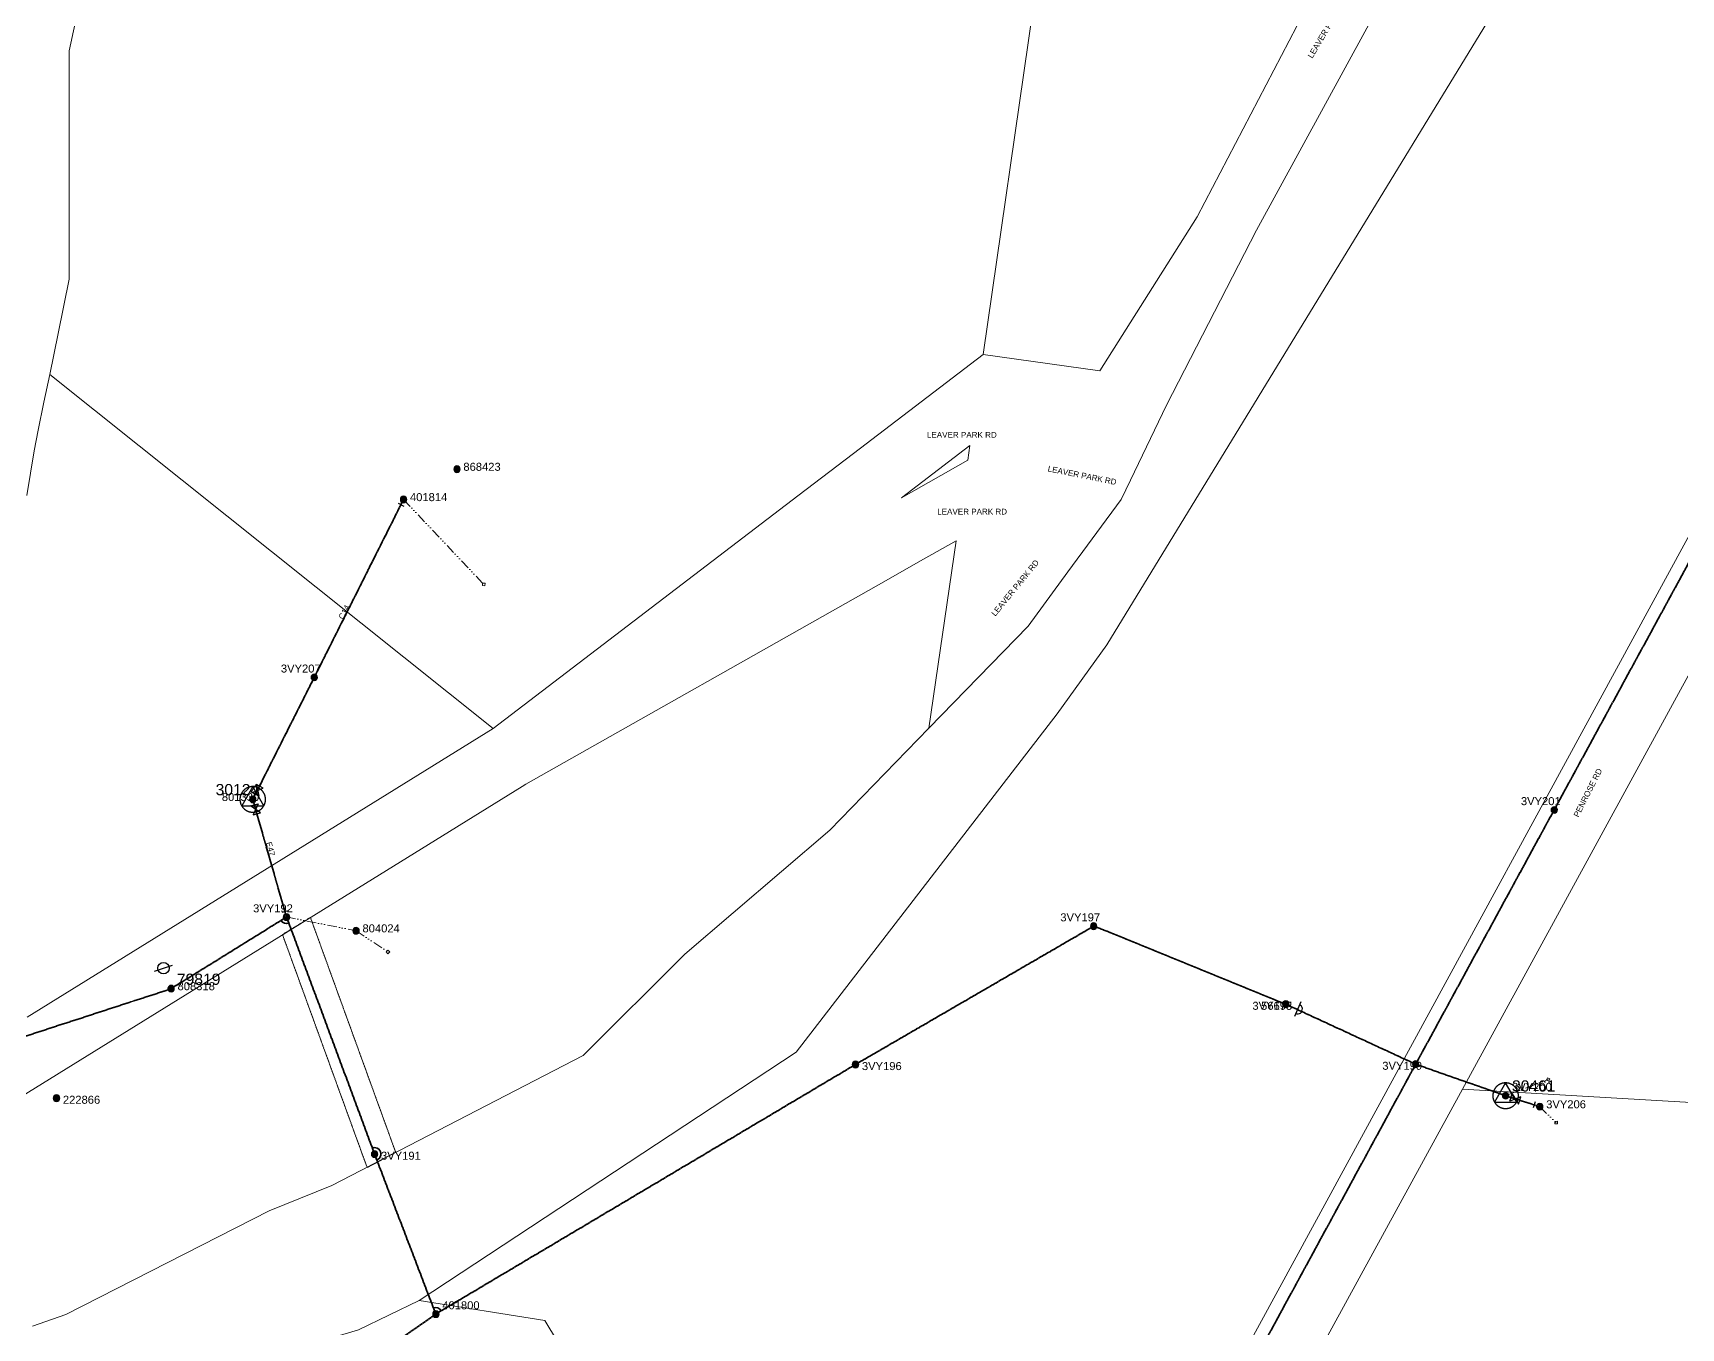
# Model space of a CAD drawing. Header units: metres. Extents: x 244561 to 254068, y 6159332 to 6162744.
# Drawn here: x 250450 to 250965, y 6160563 to 6160968 of the extents above; entities that cross this region are included whole.
import ezdxf
from ezdxf.enums import TextEntityAlignment as Align

# ---------------------------------------------------------------- set-up
doc = ezdxf.new("R2010")
doc.units = ezdxf.units.M
for name, pattern in [('Cable Exist OH', [1, 1, 0]), ('DASHED', [19.05, 12.7, -6.35]), ('HIDDEN2', [0.1875, 0.125, -0.0625]), ('PHANTOMX2', [6.6, 3, -0.75, 0.2, -0.75, 0.2, -0.75, 0.2, -0.75])]:
    doc.linetypes.add(name, pattern=pattern)
doc.layers.get('0').update_dxf_attribs({"color": 6})
for name, color, linetype, lineweight in [('_User_HV_Exist', 1, 'Continuous', 35), ('_User_LV_Exist', 5, 'Continuous', 35), ('Cadastre Developer_SP_NEW', 92, 'Continuous', 15), ('Cadastre Land Parcels_SP_EXT', 118, 'Continuous', 15), ('Cadastre Other Property_SP_EXT', 138, 'DASHED', 15), ('Cadastre Roads_SP_EXT', 218, 'Continuous', 15), ('Mains_HV_EXT', 13, 'Continuous', 25), ('Mains_LV_EXT', 163, 'Continuous', 25), ('Services_SP_EXT', 42, 'PHANTOMX2', 20)]:
    doc.layers.add(name, color=color, linetype=linetype, lineweight=lineweight)
for name, color, linetype in [('Equip_LV_EXT', 7, 'Continuous'), ('Equip_SP_HV_EXT', 7, 'Continuous'), ('Sub_SP_TR_HV_LV_EXT', 7, 'Continuous'), ('SupportsOH_SP_TR_HV_LV_SL_EXT', 7, 'Continuous')]:
    doc.layers.add(name, color=color, linetype=linetype)
doc.styles.add('HVSW_LABEL', font='arial.ttf', dxfattribs={"height": 3.5})
doc.styles.add('POLE_LABEL', font='arial.ttf', dxfattribs={"height": 2})
doc.styles.get("Standard").update_dxf_attribs({"font": 'arial.ttf'})

# ---------------------------------------------------------------- blocks, each defined once
blk = doc.blocks.new('SUB_POLE_EXT')
at = {"flags": 128}
for points in [[(-0.05, 4), (-0.15, 4), (-0.25, 3.99), (-0.34, 3.99), (-0.44, 3.98), (-0.54, 3.96), (-0.64, 3.95), (-0.73, 3.93), (-0.83, 3.91), (-0.92, 3.89), (-1.02, 3.87), (-1.11, 3.84), (-1.21, 3.81), (-1.3, 3.78), (-1.39, 3.75), (-1.49, 3.71), (-1.58, 3.68), (-1.67, 3.64), (-1.75, 3.59), (-1.84, 3.55), (-1.93, 3.5), (-2.01, 3.46), (-2.1, 3.41), (-2.18, 3.35), (-2.26, 3.3), (-2.34, 3.24), (-2.42, 3.18), (-2.5, 3.12), (-2.58, 3.06), (-2.65, 3), (-2.72, 2.93), (-2.79, 2.86), (-2.86, 2.79), (-2.93, 2.72), (-3, 2.65), (-3.06, 2.58), (-3.12, 2.5), (-3.18, 2.42), (-3.24, 2.34), (-3.3, 2.26), (-3.35, 2.18), (-3.41, 2.1), (-3.46, 2.01), (-3.5, 1.93), (-3.55, 1.84), (-3.59, 1.75), (-3.64, 1.67), (-3.68, 1.58), (-3.71, 1.49), (-3.75, 1.39), (-3.78, 1.3), (-3.81, 1.21), (-3.84, 1.11), (-3.87, 1.02), (-3.89, 0.92), (-3.91, 0.83), (-3.93, 0.73), (-3.95, 0.64), (-3.96, 0.54), (-3.98, 0.44), (-3.99, 0.34), (-3.99, 0.25), (-4, 0.15), (-4, 0.05), (-4, -0.05), (-4, -0.15), (-3.99, -0.25), (-3.99, -0.34), (-3.98, -0.44), (-3.96, -0.54), (-3.95, -0.64), (-3.93, -0.73), (-3.91, -0.83), (-3.89, -0.92), (-3.87, -1.02), (-3.84, -1.11), (-3.81, -1.21), (-3.78, -1.3), (-3.75, -1.39), (-3.71, -1.49), (-3.68, -1.58), (-3.64, -1.67), (-3.59, -1.75), (-3.55, -1.84), (-3.5, -1.93), (-3.46, -2.01), (-3.41, -2.1), (-3.35, -2.18), (-3.3, -2.26), (-3.24, -2.34), (-3.18, -2.42), (-3.12, -2.5), (-3.06, -2.58), (-3, -2.65), (-2.93, -2.72), (-2.86, -2.79), (-2.79, -2.86), (-2.72, -2.93), (-2.65, -3), (-2.58, -3.06), (-2.5, -3.12), (-2.42, -3.18), (-2.34, -3.24), (-2.26, -3.3), (-2.18, -3.35), (-2.1, -3.41), (-2.01, -3.46), (-1.93, -3.5), (-1.84, -3.55), (-1.75, -3.59), (-1.67, -3.64), (-1.58, -3.68), (-1.49, -3.71), (-1.39, -3.75), (-1.3, -3.78), (-1.21, -3.81), (-1.11, -3.84), (-1.02, -3.87), (-0.92, -3.89), (-0.83, -3.91), (-0.73, -3.93), (-0.64, -3.95), (-0.54, -3.96), (-0.44, -3.98), (-0.34, -3.99), (-0.25, -3.99), (-0.15, -4), (-0.05, -4), (0.05, -4), (0.15, -4), (0.25, -3.99), (0.34, -3.99), (0.44, -3.98), (0.54, -3.96), (0.64, -3.95), (0.73, -3.93), (0.83, -3.91), (0.92, -3.89), (1.02, -3.87), (1.11, -3.84), (1.21, -3.81), (1.3, -3.78), (1.39, -3.75), (1.49, -3.71), (1.58, -3.68), (1.67, -3.64), (1.75, -3.59), (1.84, -3.55), (1.93, -3.5), (2.01, -3.46), (2.1, -3.41), (2.18, -3.35), (2.26, -3.3), (2.34, -3.24), (2.42, -3.18), (2.5, -3.12), (2.58, -3.06), (2.65, -3), (2.72, -2.93), (2.79, -2.86), (2.86, -2.79), (2.93, -2.72), (3, -2.65), (3.06, -2.58), (3.12, -2.5), (3.18, -2.42), (3.24, -2.34), (3.3, -2.26), (3.35, -2.18), (3.41, -2.1), (3.46, -2.01), (3.5, -1.93), (3.55, -1.84), (3.59, -1.75), (3.64, -1.67), (3.68, -1.58), (3.71, -1.49), (3.75, -1.39), (3.78, -1.3), (3.81, -1.21), (3.84, -1.11), (3.87, -1.02), (3.89, -0.92), (3.91, -0.83), (3.93, -0.73), (3.95, -0.64), (3.96, -0.54), (3.98, -0.44), (3.99, -0.34), (3.99, -0.25), (4, -0.15), (4, -0.05), (4, 0.05), (4, 0.15), (3.99, 0.25), (3.99, 0.34), (3.98, 0.44), (3.96, 0.54), (3.95, 0.64), (3.93, 0.73), (3.91, 0.83), (3.89, 0.92), (3.87, 1.02), (3.84, 1.11), (3.81, 1.21), (3.78, 1.3), (3.75, 1.39), (3.71, 1.49), (3.68, 1.58), (3.64, 1.67), (3.59, 1.75), (3.55, 1.84), (3.5, 1.93), (3.46, 2.01), (3.41, 2.1), (3.35, 2.18), (3.3, 2.26), (3.24, 2.34), (3.18, 2.42), (3.12, 2.5), (3.06, 2.58), (3, 2.65), (2.93, 2.72), (2.86, 2.79), (2.79, 2.86), (2.72, 2.93), (2.65, 3), (2.58, 3.06), (2.5, 3.12), (2.42, 3.18), (2.34, 3.24), (2.26, 3.3), (2.18, 3.35), (2.1, 3.41), (2.01, 3.46), (1.93, 3.5), (1.84, 3.55), (1.75, 3.59), (1.67, 3.64), (1.58, 3.68), (1.49, 3.71), (1.39, 3.75), (1.3, 3.78), (1.21, 3.81), (1.11, 3.84), (1.02, 3.87), (0.92, 3.89), (0.83, 3.91), (0.73, 3.93), (0.64, 3.95), (0.54, 3.96), (0.44, 3.98), (0.34, 3.99), (0.25, 3.99), (0.15, 4), (0.05, 4)], [(0, 4), (-3.46, -2), (3.46, -2)]]:
    blk.add_lwpolyline(points, close=True, dxfattribs=at)
at = {"flags": 8}
blk.add_attdef('ASSET_NUM', text='', height=2.5, dxfattribs=at).set_placement((0, 7), align=Align.MIDDLE_CENTER)
for tag, flags, p in [('STREET_CODE', 9, (-1.38, 1.45)), ('NO_PHASES', 9, (-1.38, 1.05)), ('OPERATED_BY', 9, (-1.38, 0.65)), ('MAINTAINED_BY', 9, (-1.38, 0.45)), ('ORIENTATION', 9, (-1.38, 0.25)), ('OWNED_BY', 9, (-1.38, 0.05)), ('CONSTRUCTED_VOLTAGE', 9, (-1.13, 0.75)), ('OPERATING_VOLTAGE', 9, (-1.13, 0.35)), ('STATE', 9, (-1.38, -0.35)), ('USAGE', 9, (-1.38, -0.75)), ('LEGEND', 9, (-1.38, -0.95)), ('SUBURB', 9, (-1.38, -1.15)), ('STREETNAME', 9, (-1.38, -1.35)), ('LOCATION', 9, (-1.38, -1.55)), ('NOTES', 9, (-1.38, -1.75)), ('Z', 1, (-1.38, -1.95)), ('SECONDARY_VOLTAGE', 9, (-1.13, -0.65)), ('SUBSTATION_TYPE', 9, (-1.13, -1.05))]:
    blk.add_attdef(tag, text='', height=0.1, dxfattribs=dict(flags=flags)).set_placement(p, align=Align.MIDDLE_LEFT)
blk = doc.blocks.new('LV_OH_LINKS_DISTFUSE_EXT')
for p, q in [((0, 0), (0.96, 0)), ((3.84, 0), (4.8, 0))]:
    blk.add_line(p, q)
blk.add_lwpolyline([(3.84, -1.2), (3.84, 1.2), (0.96, -1.2), (0.96, 1.2)], close=True)
at = {"flags": 9}
for tag, p in [('ACTUAL_STATUS', (0, 0)), ('CONSTRUCTED_VOLTAGE', (0, -0.2)), ('OPERATING_VOLTAGE', (0, -0.6)), ('ORIENTATION', (0, -0.8)), ('OWNED_BY', (0, -1)), ('STATE', (0, -1.2)), ('SWITCH_TYPE', (0, -1.4)), ('NO_PHASES', (0, -0.4)), ('USAGE', (0, -1.6)), ('NOTES', (0, -1.8))]:
    blk.add_attdef(tag, text='', height=0.2, dxfattribs=at).set_placement(p, align=Align.MIDDLE_LEFT)
at = {"flags": 1}
blk.add_attdef('Z', (0, 0), '', height=0.2, dxfattribs=at)
blk = doc.blocks.new('CCP_EXT')
blk.add_wipeout([(0, 0.57), (0.57, 0), (0, -0.57), (-0.57, 0)])
blk.add_lwpolyline([(-0.57, 0), (0, 0.57), (0.57, 0), (0, -0.57), (-0.57, 0)])
at = {"flags": 1}
blk.add_attdef('Z', (0, 0), '', height=0.2, dxfattribs=at)
at = {"flags": 9}
for tag, p in [('CCP_TYPE', (0, 0)), ('CONSTRUCTED_VOLTAGE', (0, -0.2)), ('OPERATING_VOLTAGE', (0, -0.6)), ('ORIENTATION', (0, -0.8)), ('OWNED_BY', (0, -1)), ('STATE', (0, -1.8)), ('NO_PHASES', (0, -0.4)), ('USAGE', (0, -1.2)), ('LEGEND', (0, -1.4)), ('LIFE_SUPPORT', (0, -1.6)), ('NOTES', (0, -2))]:
    blk.add_attdef(tag, text='', height=0.2, dxfattribs=at).set_placement(p, align=Align.MIDDLE_LEFT)
blk = doc.blocks.new('POLE_EXT')
blk.add_hatch(color=256).paths.add_polyline_path([(-1, 0, 1), (1, 0, 1)])
blk.add_lwpolyline([(-1, 0, 1), (1, 0, 1)], format="xyb", close=True)
at = {"flags": 8}
blk.add_attdef('pNumber', text='', height=2, dxfattribs=at).set_placement((2.5, 2.5), align=Align.MIDDLE_CENTER)
at = {"style": 'POLE_LABEL', "flags": 9}
for tag, p in [('STRUCTURE_PLANT_NUMBER', (1.35, 0.03)), ('STREET_CODE', (1.35, -0.2))]:
    blk.add_attdef(tag, text='', height=0.2, dxfattribs=at).set_placement(p, align=Align.MIDDLE_LEFT)
at = {"flags": 9}
for tag, p in [('OWNED_BY', (1.35, -0.4)), ('SPECIAL_USE', (1.35, -0.8)), ('STATE', (1.35, -1)), ('cLV', (1.35, -1.4)), ('hDepth', (1.35, -1.6)), ('hDia', (1.35, -1.8)), ('cHV', (1.35, -2)), ('cLinedev', (1.35, -3.4)), ('pExisting', (1.35, -3.8)), ('pFooting', (1.35, -4.4)), ('pNew', (1.35, -4.6)), ('pRelocate', (1.35, -5)), ('pRemove', (1.35, -5.2)), ('PARENT', (1.35, -0.6)), ('USAGE', (1.35, -1.2)), ('LBRACKET', (1.35, -2.2)), ('LExisting', (1.35, -2.4)), ('LANTNUMBER', (1.35, -2.6)), ('LOther', (1.35, -2.8)), ('LRemove', (1.35, -3)), ('LEGEND', (1.35, -3.2)), ('LOCATION', (1.35, -3.6)), ('PFNUMBER', (1.35, -4)), ('NEWPFNUMBER', (1.35, -4.2)), ('pReplace', (1.35, -5.4)), ('pStay', (1.35, -5.6)), ('pType', (1.35, -5.8)), ('cspan', (1.35, -6)), ('STREETNAME', (1.35, -6.2)), ('SUBURB', (1.35, -6.4)), ('OPERATED_BY', (1.36, -7.01)), ('NOTES', (1.35, -6.6)), ('MAINTAINED_BY', (1.36, -6.81))]:
    blk.add_attdef(tag, text='', height=0.2, dxfattribs=at).set_placement(p, align=Align.MIDDLE_LEFT)
at = {"flags": 1}
blk.add_attdef('Z', (1.35, -7.33), '', height=0.2, dxfattribs=at)
blk = doc.blocks.new('HV_USL_CLOSED_EXT')
at = {"layer": 'Equip_SP_HV_EXT'}
blk.add_line((4, 2.5), (4, -2.5), dxfattribs=at)
blk.add_arc((4, 0), 1.5, 270, 90, dxfattribs=at)
at = {"layer": 'Equip_SP_HV_EXT', "width": 0.9, "flags": 8}
blk.add_attdef('ASSET_NUM', text='', height=2, rotation=270, dxfattribs=at).set_placement((9.5, 0), align=Align.MIDDLE_CENTER)
at = {"layer": 'Equip_SP_HV_EXT'}
for tag, flags, p in [('ACTUAL_STATUS', 9, (0, 1.55)), ('STREET_CODE', 9, (0, 1.75)), ('CONSTRUCTED_VOLTAGE', 9, (0, 1.35)), ('NO_PHASES', 9, (0, 1.15)), ('OPERATING_VOLTAGE', 9, (0, 0.95)), ('ORIENTATION', 9, (0, 0.75)), ('OWNED_BY', 9, (0, 0.55)), ('OPERATED_BY', 9, (0, 0.35)), ('MAINTAINED_BY', 9, (0, 0.15)), ('STATE', 9, (0, -0.05)), ('Z', 1, (0, -1.85)), ('SWITCH_TYPE', 9, (0, -0.25)), ('USAGE', 9, (0, -0.45)), ('LEGEND', 9, (0, -0.65)), ('LOCATION', 9, (0, -0.85)), ('STREETNAME', 9, (0, -1.05)), ('SUBURB', 9, (0, -1.25)), ('NOTES', 9, (0, -1.45)), ('LABEL_ALIGNMENT', 9, (0, -1.65))]:
    blk.add_attdef(tag, text='', height=0.1, dxfattribs=dict(at, flags=flags)).set_placement(p, align=Align.MIDDLE_LEFT)
blk = doc.blocks.new('HV_ABS_CLOSED_EXT')
blk.add_line((-3, 6.87), (3, 6.87))
blk.add_circle((0, 6.87), 1.8)
at = {"flags": 1}
blk.add_attdef('Z', (0, 0), '', height=0.2, dxfattribs=at)
at = {"style": 'HVSW_LABEL'}
for tag, height, flags, p in [('ASSET_NUM', 3.5, 8, (2, 2)), ('STREET_CODE', 0.2, 9, (0, -0.2))]:
    blk.add_attdef(tag, text='', height=height, dxfattribs=dict(at, flags=flags)).set_placement(p, align=Align.MIDDLE_LEFT)
at = {"flags": 9}
for tag, p in [('ACTUAL_STATUS', (0, -0.4)), ('CONSTRUCTED_VOLTAGE', (0, -0.6)), ('OPERATING_VOLTAGE', (0, -1)), ('ORIENTATION', (0, -1.2)), ('OWNED_BY', (0, -1.4)), ('STATE', (0, -1.6)), ('SWITCH_TYPE', (0, -1.8)), ('STREETNAME', (0, -2.6)), ('SUBURB', (0, -2.8)), ('NO_PHASES', (0, -0.8)), ('USAGE', (0, -2)), ('LEGEND', (0, -2.2)), ('LOCATION', (0, -2.4)), ('NOTES', (0, -3))]:
    blk.add_attdef(tag, text='', height=0.2, dxfattribs=at).set_placement(p, align=Align.MIDDLE_LEFT)
blk = doc.blocks.new('End Shackle_EXT')
blk.add_wipeout([(0, 0.25), (1.81, 0.25), (1.82, -0.25), (0, -0.25)])
blk.add_line((1.81, -1), (1.81, 1))
at = {"flags": 1}
blk.add_attdef('Z', (0, 0), '', height=0.2, dxfattribs=at)
at = {"flags": 9}
for tag, p in [('CONNECTOR_TYPE', (0, 0)), ('CONSTRUCTED_VOLTAGE', (0, -0.2)), ('OPERATING_VOLTAGE', (0, -0.6)), ('ORIENTATION', (0, -0.8)), ('OWNED_BY', (0, -1)), ('STATE', (0, -1.2)), ('NO_PHASES', (0, -0.4)), ('USAGE', (0, -1.4)), ('NOTES', (0, -1.6))]:
    blk.add_attdef(tag, text='', height=0.2, dxfattribs=at).set_placement(p, align=Align.MIDDLE_LEFT)

msp = doc.modelspace()

# ---------------------------------------------------------------- linework, layer by layer
at = {"layer": '_User_HV_Exist', "linetype": 'Cable Exist OH'}
for points in [[(250882.3333, 6160645.5849), (250976.9897, 6160819.3544)], [(250576.2526, 6160567.5573), (250707.4323, 6160645.5315), (250781.8555, 6160688.7274), (250841.7565, 6160664.3138)], [(250493.4258, 6160669.0581), (250443.2619, 6160652.7289)], [(250841.7565, 6160664.3138), (250882.3333, 6160645.5849)], [(250882.3333, 6160645.5849), (250826.3157, 6160542.5675), (250749.2187, 6160392.9347), (250800.7422, 6160384.3881), (250884.6226, 6160372.5818)], [(250882.3332, 6160645.5851), (250910.4107, 6160635.7417)], [(250576.2889, 6160567.5424), (250557.1563, 6160617.5608)], [(250465.7664, 6160490.4484), (250576.2889, 6160567.5424)]]:
    msp.add_lwpolyline(points, dxfattribs=at)
at = {"layer": '_User_HV_Exist', "linetype": 'Continuous'}
for points in [[(250557.8149, 6160615.7024, 1.01912492), (250556.499, 6160619.41)], [(250577.9664, 6160568.5981, 0.36299297), (250575.5557, 6160569.4592)]]:
    msp.add_lwpolyline(points, format="xyb", dxfattribs=at)
at = {"layer": 'Cadastre Developer_SP_NEW', "linetype": 'Continuous'}
for points in [[(250814.0728, 6160910.1398), (250895.5117, 6161065.9741), (250853.8907, 6161188.3389), (250780.3728, 6161168.1251), (250692.902, 6161144.5094), (250596.5743, 6161137.8604), (250592.2306, 6161109.048), (250778.3052, 6161082.13), (250747.2166, 6160867.2263), (250783.7031, 6160862.0343), (250814.0728, 6160910.1398)], [(250742.4272, 6160834.1458), (250743.0965, 6160838.7683), (250721.7205, 6160822.4715), (250742.4272, 6160834.1458)]]:
    msp.add_lwpolyline(points, close=True, dxfattribs=at)
at = {"layer": 'Cadastre Land Parcels_SP_EXT', "linetype": 'Continuous'}
for points in [[(250814.0728, 6160910.1398), (250895.5117, 6161065.9741), (250853.8907, 6161188.3389), (250780.3728, 6161168.1251), (250692.902, 6161144.5094), (250596.5743, 6161137.8604), (250592.2306, 6161109.048), (250778.3052, 6161082.13), (250747.2166, 6160867.2263), (250783.7031, 6160862.0343), (250814.0728, 6160910.1398)], [(250689.4076, 6160823.0809), (250706.7056, 6160836.2902), (250747.2166, 6160867.2263), (250778.3052, 6161082.13), (250592.2306, 6161109.048), (250532.9043, 6161117.3844), (250526.2472, 6161095.555), (250516.063, 6161062.7374), (250502.4831, 6161038.9734), (250487.7721, 6161014.077), (250467.4026, 6160988.0494), (250461.7441, 6160962.0216), (250461.7438, 6160934.8621), (250461.7439, 6160909.9656), (250461.7438, 6160890.7286), (250458.3492, 6160873.7531), (250455.7127, 6160860.9708), (250594.2016, 6160750.3755), (250689.4076, 6160823.0809)], [(250781.5983, 6160517.5522), (250804.4346, 6160528.7714), (250823.0497, 6160544.9787), (250823.3505, 6160545.5621), (251066.8038, 6160992.5633), (250928.7936, 6161010.5091), (250785.9085, 6160776.5098), (250770.4028, 6160754.97), (250688.8369, 6160649.2948), (250571.1319, 6160571.7654), (250610.333, 6160565.6046), (250631.0351, 6160531.1683), (250699.4832, 6160515.7141), (250727.2936, 6160511.6961), (250754.8185, 6160512.3703), (250781.5983, 6160517.5522)], [(251492.8697, 6160912.1904), (251401.3916, 6160925.8099), (251404.354, 6160945.7058), (251381.5581, 6160949.0979), (251380.4758, 6160949.2598), (251288.4117, 6160962.9649), (251191.0217, 6160786.9399), (250992.8352, 6160813.3188), (250896.902, 6160637.8081), (251014.8325, 6160630.9504), (251311.8539, 6160613.6851), (251492.8697, 6160912.1904)], [(250742.4272, 6160834.1458), (250743.0965, 6160838.7683), (250721.7205, 6160822.4715), (250742.4272, 6160834.1458)], [(251014.8325, 6160630.9504), (250896.902, 6160637.8081), (250840.3029, 6160534.2345), (250839.3604, 6160532.5094), (250820.5202, 6160496.0261), (250801.8411, 6160459.8556), (250841.4536, 6160454.2991), (250881.066, 6160448.7425), (250920.0445, 6160443.2752), (251014.8325, 6160630.9504)]]:
    msp.add_lwpolyline(points, close=True, dxfattribs=at)
for points in [[(250915.657, 6161058.1997), (250832.6177, 6160905.9916), (250804.5336, 6160851.3749), (250793.2968, 6160827.9771), (250790.3894, 6160821.9228), (250773.7396, 6160799.2922), (250761.2736, 6160782.3484), (250730.3123, 6160750.5032), (250699.3511, 6160718.6578), (250654.0203, 6160679.9634), (250622.3247, 6160648.267), (250543.8385, 6160607.7222), (250524.2075, 6160599.8122), (250460.6969, 6160567.4507), (250458.6123, 6160566.7275), (250456.5297, 6160565.9975), (250454.4497, 6160565.2595), (250452.3733, 6160564.5137), (250450.2986, 6160563.761)], [(249899.4539, 6160069.0342), (249920.1482, 6160080.9471), (249931.9315, 6160084.5595), (249964.2433, 6160094.5293), (249969.7493, 6160099.4733), (250026.8456, 6160151.303), (250016.5488, 6160161.6103), (250070.0871, 6160208.1665), (250081.6438, 6160239.1093), (250113.309, 6160265.6561), (250113.309, 6160265.6561), (250230.8446, 6160384.6842), (250293.475, 6160440.2533), (250332.0197, 6160466.3825), (250429.6163, 6160521.7477), (250443.7173, 6160530.2863), (250444.0761, 6160530.3648), (250552.1707, 6160562.6446), (250571.1317, 6160571.7654), (250688.8367, 6160649.2948), (250770.4026, 6160754.97), (250785.9083, 6160776.5098), (250928.7934, 6161010.5091)], [(250448.6994, 6160660.3134), (250594.2016, 6160750.3755), (250455.7127, 6160860.9708), (250453.8294, 6160852.2889), (250452.0719, 6160843.5827), (250450.8937, 6160837.1072), (250448.5867, 6160823.1188)], [(250450.2988, 6160563.761), (250452.3735, 6160564.5137), (250454.4499, 6160565.2595), (250456.5299, 6160565.9975), (250458.6125, 6160566.7275), (250460.697, 6160567.4507), (250524.2076, 6160599.8122), (250543.8387, 6160607.7222), (250622.3248, 6160648.267), (250654.0205, 6160679.9634), (250699.3513, 6160718.6578), (250730.3124, 6160750.5032), (250738.7838, 6160808.9837), (250728.6516, 6160803.2575), (250713.8481, 6160794.8913), (250604.4436, 6160733.0613), (250603.2662, 6160732.3318), (250438.0074, 6160630.0413)]]:
    msp.add_lwpolyline(points, dxfattribs=at)
at = {"layer": 'Mains_HV_EXT', "linetype": 'Cable Exist OH'}
for points in [[(250882.3333, 6160645.5849), (250976.9897, 6160819.3544)], [(250576.2526, 6160567.5573), (250707.4323, 6160645.5315), (250781.8555, 6160688.7274), (250841.7565, 6160664.3138)], [(250493.4258, 6160669.0581), (250443.2619, 6160652.7289)], [(250841.7565, 6160664.3138), (250882.3333, 6160645.5849)], [(250882.3333, 6160645.5849), (250826.3157, 6160542.5675), (250749.2187, 6160392.9347), (250800.7422, 6160384.3881), (250884.6226, 6160372.5818)], [(250882.3332, 6160645.5851), (250910.4107, 6160635.7417)], [(250576.2889, 6160567.5424), (250557.1563, 6160617.5608)], [(250465.7664, 6160490.4484), (250576.2889, 6160567.5424)]]:
    msp.add_lwpolyline(points, dxfattribs=at)
at = {"layer": 'Mains_HV_EXT', "linetype": 'Continuous'}
for points in [[(250527.9498, 6160690.4427, 0.3426701), (250530.327, 6160689.5974)], [(250557.8149, 6160615.7024, 1.01912492), (250556.499, 6160619.41)], [(250577.9664, 6160568.5981, 0.36299297), (250575.5557, 6160569.4592)]]:
    msp.add_lwpolyline(points, format="xyb", dxfattribs=at)

# ---------------------------------------------------------------- block references
at = {"layer": 'Equip_LV_EXT'}
for p, rotation in [((250519.4693, 6160728.9625), 61.00635265055647), ((250519.3627, 6160727.5009), 285.386877014148), ((250911.1413, 6160635.4357), 342.5252259325507)]:
    msp.add_blockref('LV_OH_LINKS_DISTFUSE_EXT', p, dxfattribs=dict(at, rotation=rotation))
at = {"layer": 'Equip_SP_HV_EXT'}
ref = msp.add_blockref('HV_ABS_CLOSED_EXT', (250493.4259, 6160669.0582), dxfattribs=dict(at, rotation=18.66848153270255))
ref.add_attrib('ASSET_NUM', '79819', dxfattribs={"layer": '0', "height": 3.5, "style": 'HVSW_LABEL'}).set_placement((250495.4259, 6160669.3082), align=Align.BOTTOM_LEFT)
ref = msp.add_blockref('HV_USL_CLOSED_EXT', (250841.7566, 6160664.3138), dxfattribs=dict(at, rotation=337.1263347913685))
ref.add_attrib('ASSET_NUM', '56675', dxfattribs={"layer": '0', "height": 2.5, "rotation": 359.97255}).set_placement((250843.7566, 6160665.0638), align=Align.TOP_RIGHT)
at = {"layer": 'Sub_SP_TR_HV_LV_EXT'}
ref = msp.add_blockref('SUB_POLE_EXT', (250519.116, 6160728.262), dxfattribs=at)
ref.add_attrib('ASSET_NUM', '30124', dxfattribs={"layer": '0', "height": 3.5}).set_placement((250521.116, 6160728.512), align=Align.BOTTOM_RIGHT)
ref = msp.add_blockref('SUB_POLE_EXT', (250910.4108, 6160635.7417), dxfattribs=at)
ref.add_attrib('ASSET_NUM', '30461', dxfattribs={"layer": '0', "height": 3.5}).set_placement((250912.4108, 6160635.9917), align=Align.BOTTOM_LEFT)
at = {"layer": 'SupportsOH_SP_TR_HV_LV_SL_EXT'}
ref = msp.add_blockref('POLE_EXT', (250582.899, 6160831.365), dxfattribs=at)
ref.add_attrib('ASSET_NUM', '868423', dxfattribs={"layer": '0', "height": 2.5, "style": 'POLE_LABEL'}).set_placement((250584.899, 6160832.115), align=Align.MIDDLE_LEFT)
ref = msp.add_blockref('POLE_EXT', (250566.2191, 6160821.891), dxfattribs=at)
ref.add_attrib('ASSET_NUM', '401814', dxfattribs={"layer": '0', "height": 2.5, "style": 'POLE_LABEL'}).set_placement((250568.2191, 6160822.641), align=Align.MIDDLE_LEFT)
ref = msp.add_blockref('POLE_EXT', (250538.33, 6160766.365), dxfattribs=at)
ref.add_attrib('ASSET_NUM', '3VY207', dxfattribs={"layer": '0', "height": 2.5, "style": 'POLE_LABEL'}).set_placement((250540.33, 6160767.115), align=Align.BOTTOM_RIGHT)
ref = msp.add_blockref('POLE_EXT', (250519.116, 6160728.262), dxfattribs=at)
ref.add_attrib('ASSET_NUM', '801330', dxfattribs={"layer": '0', "height": 2.5, "style": 'POLE_LABEL'}).set_placement((250521.116, 6160729.012), align=Align.MIDDLE_RIGHT)
ref = msp.add_blockref('POLE_EXT', (250925.6144, 6160724.9644), dxfattribs=at)
ref.add_attrib('ASSET_NUM', '3VY201', dxfattribs={"layer": '0', "height": 2.5, "style": 'POLE_LABEL'}).set_placement((250927.6144, 6160725.7144), align=Align.BOTTOM_RIGHT)
ref = msp.add_blockref('POLE_EXT', (250529.6503, 6160691.5015), dxfattribs=at)
ref.add_attrib('ASSET_NUM', '3VY192', dxfattribs={"layer": '0', "height": 2.5, "style": 'POLE_LABEL'}).set_placement((250531.6503, 6160692.2515), align=Align.BOTTOM_RIGHT)
ref = msp.add_blockref('POLE_EXT', (250781.7704, 6160688.6803), dxfattribs=at)
ref.add_attrib('ASSET_NUM', '3VY197', dxfattribs={"layer": '0', "height": 2.5, "style": 'POLE_LABEL'}).set_placement((250783.7704, 6160689.4303), align=Align.BOTTOM_RIGHT)
ref = msp.add_blockref('POLE_EXT', (250551.3868, 6160687.2425), dxfattribs=at)
ref.add_attrib('ASSET_NUM', '804024', dxfattribs={"layer": '0', "height": 2.5, "style": 'POLE_LABEL'}).set_placement((250553.3868, 6160687.9925), align=Align.MIDDLE_LEFT)
ref = msp.add_blockref('POLE_EXT', (250493.6212, 6160669.1798), dxfattribs=at)
ref.add_attrib('ASSET_NUM', '808318', dxfattribs={"layer": '0', "height": 2.5, "style": 'POLE_LABEL'}).set_placement((250495.6212, 6160669.9298), align=Align.MIDDLE_LEFT)
ref = msp.add_blockref('POLE_EXT', (250841.7569, 6160664.3146), dxfattribs=at)
ref.add_attrib('ASSET_NUM', '3VY198', dxfattribs={"layer": '0', "height": 2.5, "style": 'POLE_LABEL'}).set_placement((250843.7569, 6160665.0646), align=Align.TOP_RIGHT)
ref = msp.add_blockref('POLE_EXT', (250707.3749, 6160645.4966), dxfattribs=at)
ref.add_attrib('ASSET_NUM', '3VY196', dxfattribs={"layer": '0', "height": 2.5, "style": 'POLE_LABEL'}).set_placement((250709.3749, 6160646.2466), align=Align.TOP_LEFT)
ref = msp.add_blockref('POLE_EXT', (250882.3332, 6160645.5851), dxfattribs=at)
ref.add_attrib('ASSET_NUM', '3VY199', dxfattribs={"layer": '0', "height": 2.5, "style": 'POLE_LABEL'}).set_placement((250884.3332, 6160646.3351), align=Align.TOP_RIGHT)
ref = msp.add_blockref('POLE_EXT', (250457.817, 6160634.98), dxfattribs=at)
ref.add_attrib('ASSET_NUM', '222866', dxfattribs={"layer": '0', "height": 2.5, "style": 'POLE_LABEL'}).set_placement((250459.817, 6160635.73), align=Align.TOP_LEFT)
ref = msp.add_blockref('POLE_EXT', (250921.0883, 6160632.3085), dxfattribs=at)
ref.add_attrib('ASSET_NUM', '3VY206', dxfattribs={"layer": '0', "height": 2.5, "style": 'POLE_LABEL'}).set_placement((250923.0883, 6160633.0585), align=Align.MIDDLE_LEFT)
ref = msp.add_blockref('POLE_EXT', (250557.1769, 6160617.5029), dxfattribs=at)
ref.add_attrib('ASSET_NUM', '3VY191', dxfattribs={"layer": '0', "height": 2.5, "style": 'POLE_LABEL'}).set_placement((250559.1769, 6160618.2529), align=Align.TOP_LEFT)
ref = msp.add_blockref('POLE_EXT', (250576.3146, 6160567.555), dxfattribs=at)
ref.add_attrib('ASSET_NUM', '401800', dxfattribs={"layer": '0', "height": 2.5, "style": 'POLE_LABEL'}).set_placement((250578.3146, 6160568.305), align=Align.BOTTOM_LEFT)

# ---------------------------------------------------------------- texts
at = {"layer": 'Cadastre Roads_SP_EXT'}
for s, rotation, p in [('LEAVER PARK RD', 59.485901, (250850.0378, 6160959.4783)), ('LEAVER PARK RD', 348.629088, (250767.3025, 6160830.7035)), ('LEAVER PARK RD', 50.710593, (250751.0275, 6160785.2818)), ('PENROSE RD', 63.118706, (250933.1518, 6160722.5241))]:
    msp.add_text(s, height=1.8, rotation=rotation, dxfattribs=at).set_placement(p)
for p in [(250729.6848, 6160841.1891), (250732.8958, 6160817.2146)]:
    msp.add_text('LEAVER PARK RD', height=1.8, dxfattribs=at).set_placement(p)
at = {"layer": 'Mains_LV_EXT'}
for s, rotation, p in [('C14', 62.127296, (250547.371, 6160784.295)), ('E47', 285.387013, (250523.2248, 6160714.7168))]:
    msp.add_text(s, height=1.8, rotation=rotation, dxfattribs=at).set_placement(p)

# ---------------------------------------------------------------- next in the draw order: block references
at = {"layer": 'Services_SP_EXT'}
for p, rotation in [((250591.26, 6160795.392), 312.0256981396056), ((250923.7346, 6160640.7878), 200.7429806622618), ((250926.2327, 6160627.3478), 136.5395026037206)]:
    msp.add_blockref('CCP_EXT', p, dxfattribs=dict(at, rotation=rotation))
msp.add_blockref('CCP_EXT', (250561.3342, 6160680.6362), dxfattribs=at)

# ---------------------------------------------------------------- next in the draw order: linework, layer by layer
at = {"layer": 'Cadastre Other Property_SP_EXT', "linetype": 'HIDDEN2'}
msp.add_lwpolyline([(250528.4151, 6160686.0379), (250554.8322, 6160613.3488), (250563.7575, 6160618.0808), (250537.129, 6160691.4025), (250528.4151, 6160686.0379)], close=True, dxfattribs=at)
at = {"layer": 'Services_SP_EXT'}
for points in [[(250566.1967, 6160821.9197), (250591.2069, 6160795.4553)], [(250529.5355, 6160691.5738), (250551.3867, 6160687.2426), (250561.3342, 6160680.6361)], [(250910.4108, 6160635.7417), (250923.7346, 6160640.7878)], [(250921.0882, 6160632.3085), (250926.1846, 6160627.3353)]]:
    msp.add_lwpolyline(points, dxfattribs=at)

# ---------------------------------------------------------------- next in the draw order: block references
at = {"layer": 'SupportsOH_SP_TR_HV_LV_SL_EXT'}
ref = msp.add_blockref('POLE_EXT', (250910.4107, 6160635.7418), dxfattribs=at)
ref.add_attrib('ASSET_NUM', '3VY200', dxfattribs={"layer": '0', "height": 2.5, "style": 'POLE_LABEL'}).set_placement((250912.4107, 6160636.4918), align=Align.BOTTOM_LEFT)

# ---------------------------------------------------------------- next in the draw order: block references
at = {"layer": 'Mains_LV_EXT'}
for p, rotation in [((250566.2191, 6160821.891), 243.3308889216998), ((250529.6503, 6160691.5015), 105.3870133974356), ((250921.0882, 6160632.3085), 162.1753561099446)]:
    msp.add_blockref('End Shackle_EXT', p, dxfattribs=dict(at, rotation=rotation))

# ---------------------------------------------------------------- next in the draw order: linework, layer by layer
at = {"layer": '_User_HV_Exist', "linetype": 'Cable Exist OH'}
for points in [[(250519.116, 6160728.262), (250529.6503, 6160691.5015)], [(250529.6992, 6160691.5319), (250493.5645, 6160669.1635)], [(250557.1563, 6160617.5608), (250529.6813, 6160691.5209)]]:
    msp.add_lwpolyline(points, dxfattribs=at)
at = {"layer": '_User_HV_Exist', "linetype": 'Continuous'}
msp.add_lwpolyline([(250527.9498, 6160690.4427, 0.3426701), (250530.327, 6160689.5974)], format="xyb", dxfattribs=at)
at = {"layer": '_User_LV_Exist', "linetype": 'Cable Exist OH'}
for points in [[(250519.116, 6160728.262), (250538.33, 6160766.365), (250566.1854, 6160821.8749)], [(250519.116, 6160728.262), (250529.6574, 6160691.4755)], [(250910.4108, 6160635.7417), (250921.0882, 6160632.3085)]]:
    msp.add_lwpolyline(points, dxfattribs=at)
at = {"layer": 'Cadastre Developer_SP_NEW', "linetype": 'Continuous'}
for points in [[(250689.4076, 6160823.0809), (250706.7056, 6160836.2902), (250747.2166, 6160867.2263), (250778.3052, 6161082.13), (250592.2306, 6161109.048), (250532.9043, 6161117.3844), (250526.2472, 6161095.555), (250516.063, 6161062.7374), (250502.4831, 6161038.9734), (250487.7721, 6161014.077), (250467.4026, 6160988.0494), (250461.7441, 6160962.0216), (250461.7438, 6160934.8621), (250461.7439, 6160909.9656), (250461.7438, 6160890.7286), (250458.3492, 6160873.7531), (250455.7127, 6160860.9708), (250594.2016, 6160750.3755), (250689.4076, 6160823.0809)], [(250781.5983, 6160517.5522), (250804.4346, 6160528.7714), (250823.0497, 6160544.9787), (250823.3505, 6160545.5621), (251066.8038, 6160992.5633), (250928.7936, 6161010.5091), (250785.9085, 6160776.5098), (250770.4028, 6160754.97), (250688.8369, 6160649.2948), (250571.1319, 6160571.7654), (250610.333, 6160565.6046), (250631.0351, 6160531.1683), (250699.4832, 6160515.7141), (250727.2936, 6160511.6961), (250754.8185, 6160512.3703), (250781.5983, 6160517.5522)], [(251492.8697, 6160912.1904), (251401.3916, 6160925.8099), (251404.354, 6160945.7058), (251381.5581, 6160949.0979), (251380.4758, 6160949.2598), (251288.4117, 6160962.9649), (251191.0217, 6160786.9399), (250992.8352, 6160813.3188), (250896.902, 6160637.8081), (251014.8325, 6160630.9504), (251311.8539, 6160613.6851), (251492.8697, 6160912.1904)], [(251014.8325, 6160630.9504), (250896.902, 6160637.8081), (250840.3029, 6160534.2345), (250839.3604, 6160532.5094), (250820.5202, 6160496.0261), (250801.8411, 6160459.8556), (250841.4536, 6160454.2991), (250881.066, 6160448.7425), (250920.0445, 6160443.2752), (251014.8325, 6160630.9504)]]:
    msp.add_lwpolyline(points, close=True, dxfattribs=at)
for points in [[(250915.657, 6161058.1997), (250832.6177, 6160905.9916), (250804.5336, 6160851.3749), (250793.2968, 6160827.9771), (250790.3894, 6160821.9228), (250773.7396, 6160799.2922), (250761.2736, 6160782.3484), (250730.3123, 6160750.5032), (250699.3511, 6160718.6578), (250654.0203, 6160679.9634), (250622.3247, 6160648.267), (250543.8385, 6160607.7222), (250524.2075, 6160599.8122), (250460.6969, 6160567.4507), (250458.6123, 6160566.7275), (250456.5297, 6160565.9975), (250454.4497, 6160565.2595), (250452.3733, 6160564.5137), (250450.2986, 6160563.761)], [(249899.4539, 6160069.0342), (249920.1482, 6160080.9471), (249931.9315, 6160084.5595), (249964.2433, 6160094.5293), (249969.7493, 6160099.4733), (250026.8456, 6160151.303), (250016.5488, 6160161.6103), (250070.0871, 6160208.1665), (250081.6438, 6160239.1093), (250113.309, 6160265.6561), (250113.309, 6160265.6561), (250230.8446, 6160384.6842), (250293.475, 6160440.2533), (250332.0197, 6160466.3825), (250429.6163, 6160521.7477), (250443.7173, 6160530.2863), (250444.0761, 6160530.3648), (250552.1707, 6160562.6446), (250571.1317, 6160571.7654), (250688.8367, 6160649.2948), (250770.4026, 6160754.97), (250785.9083, 6160776.5098), (250928.7934, 6161010.5091)], [(250448.6994, 6160660.3134), (250594.2016, 6160750.3755), (250455.7127, 6160860.9708), (250453.8294, 6160852.2889), (250452.0719, 6160843.5827), (250450.8937, 6160837.1072), (250448.5867, 6160823.1188)], [(250450.2988, 6160563.761), (250452.3735, 6160564.5137), (250454.4499, 6160565.2595), (250456.5299, 6160565.9975), (250458.6125, 6160566.7275), (250460.697, 6160567.4507), (250524.2076, 6160599.8122), (250543.8387, 6160607.7222), (250622.3248, 6160648.267), (250654.0205, 6160679.9634), (250699.3513, 6160718.6578), (250730.3124, 6160750.5032), (250738.7838, 6160808.9837), (250728.6516, 6160803.2575), (250713.8481, 6160794.8913), (250604.4436, 6160733.0613), (250603.2662, 6160732.3318), (250438.0074, 6160630.0413)]]:
    msp.add_lwpolyline(points, dxfattribs=at)
at = {"layer": 'Mains_HV_EXT', "linetype": 'Cable Exist OH'}
for points in [[(250519.116, 6160728.262), (250529.6503, 6160691.5015)], [(250529.6992, 6160691.5319), (250493.5645, 6160669.1635)], [(250557.1563, 6160617.5608), (250529.6813, 6160691.5209)]]:
    msp.add_lwpolyline(points, dxfattribs=at)
at = {"layer": 'Mains_LV_EXT', "linetype": 'Cable Exist OH'}
for points in [[(250519.116, 6160728.262), (250538.33, 6160766.365), (250566.1854, 6160821.8749)], [(250519.116, 6160728.262), (250529.6574, 6160691.4755)], [(250910.4108, 6160635.7417), (250921.0882, 6160632.3085)]]:
    msp.add_lwpolyline(points, dxfattribs=at)

doc.saveas('drawing.dxf')
